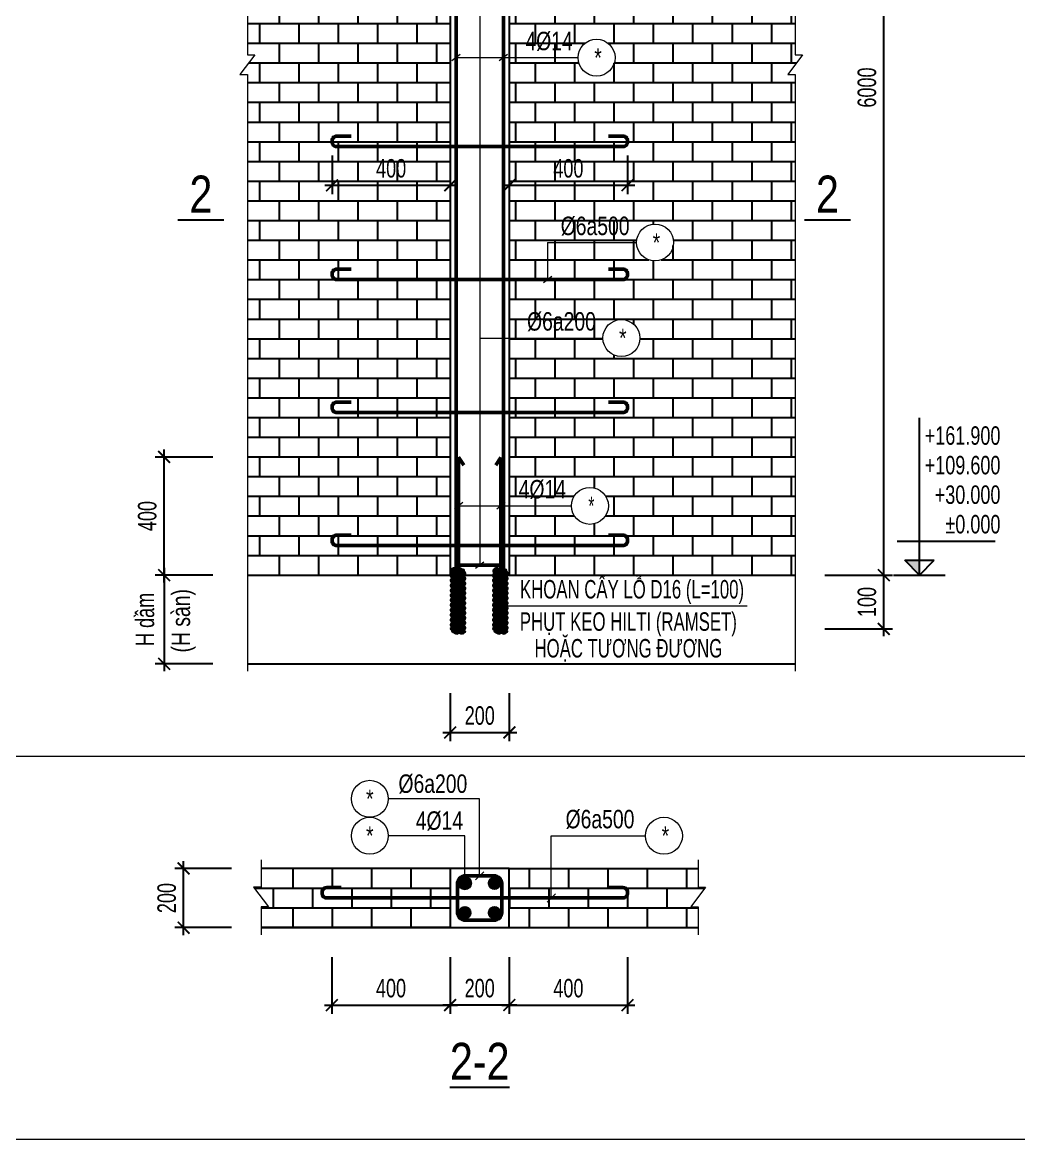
# Model space of a CAD drawing. Header units: millimetres. Extents: x 0 to 84100, y 0 to 158663.
# Drawn here: x 6221 to 9594, y 7555 to 11336 of the extents above; entities that cross this region are included whole.
import ezdxf
from ezdxf.enums import TextEntityAlignment as Align

# ---------------------------------------------------------------- set-up
doc = ezdxf.new("R2010")
doc.units = ezdxf.units.MM
doc.header["$LTSCALE"] = 800
doc.header["$MEASUREMENT"] = 0
doc.layers.get('DEFPOINTS').update_dxf_attribs({"color": 87})
for name, color, linetype in [('CDC.02.DIM', 1, 'Continuous'), ('CDC.03.BORDER', 3, 'Continuous'), ('CDC.06.TEXT', 2, 'Continuous'), ('CDC.10.HATCH', 9, 'Continuous'), ('KCS_STEEL_SNODE', 6, 'Continuous')]:
    doc.layers.add(name, color=color, linetype=linetype)
for name, color, linetype, lineweight in [('CDC.05.STEEL', 4, 'Continuous', 50), ('CDC.11.NOTE', 8, 'Continuous', 18), ('CDC.14.STEELNUM', 9, 'Continuous', 18), ('STEEL_NODE', 6, 'Continuous', 50)]:
    doc.layers.add(name, color=color, linetype=linetype, lineweight=lineweight)
doc.styles.add('KC_BIGTEXT', font='arial.ttf', dxfattribs={"width": 0.7})
doc.styles.add('KC_SMTEXT', font='arial.ttf', dxfattribs={"width": 0.7})
doc.styles.add('KCS_SMTEXT', font='arial.ttf', dxfattribs={"width": 0.7})
doc.dimstyles.new('KCS_DIM25', dxfattribs={"dimtxt": 62.5, "dimasz": 40, "dimexe": 30, "dimexo": 0, "dimgap": 25, "dimtad": 1, "dimdec": 0, "dimzin": 13, "dimdsep": 46, "dimtxsty": 'KCS_SMTEXT', "dimblk": 'ARCHTICK', "dimcen": 0, "dimdle": 25, "dimclrd": 1, "dimclre": 1, "dimclrt": 2, "dimadec": 0, "dimazin": 0, "dimtfac": 1, "dimtdec": 0, "dimtix": 1, "dimtmove": 2, "dimatfit": 3, "dimfxl": 1, "dimtolj": 1, "dimtzin": 13, "dimarcsym": 0})

# ---------------------------------------------------------------- blocks, each defined once
blk = doc.blocks.new('_ArchTick')
at = {"color": 0, "linetype": 'ByBlock', "const_width": 0.15}
blk.add_lwpolyline([(-0.5, -0.5), (0.5, 0.5)], dxfattribs=at)
blk = doc.blocks.new('*D611')
at = {"layer": 'CDC.02.DIM', "color": 1, "lineweight": -2, "ltscale": 0.5, "transparency": 16777216}
for p, q in [((7269.5, 10884.8), (7269.5, 10754.5)), ((7669.5, 10884.8), (7669.5, 10754.5)), ((7244.5, 10784.5), (7694.5, 10784.5))]:
    blk.add_line(p, q, dxfattribs=at)
at = {"layer": 'DEFPOINTS', "color": 0, "ltscale": 0.5, "transparency": 16777216}
for p in [(7269.5, 10884.8), (7669.5, 10884.8), (7669.5, 10784.5)]:
    blk.add_point(p, dxfattribs=at)
at = {"layer": 'CDC.02.DIM', "color": 1, "lineweight": -2, "ltscale": 0.5, "transparency": 16777216, "xscale": 40, "yscale": 40, "zscale": 40, "rotation": 180}
blk.add_blockref('_ArchTick', (7269.5, 10784.5), dxfattribs=at)
at = {"layer": 'CDC.02.DIM', "color": 1, "lineweight": -2, "ltscale": 0.5, "transparency": 16777216, "xscale": 40, "yscale": 40, "zscale": 40}
blk.add_blockref('_ArchTick', (7669.5, 10784.5), dxfattribs=at)
at = {"layer": 'CDC.02.DIM', "color": 2, "ltscale": 0.5, "transparency": 16777216, "insert": (7469.5, 10841.4), "char_height": 62.5, "attachment_point": 5, "style": 'KCS_SMTEXT'}
blk.add_mtext('\\A1;400', dxfattribs=at)
blk = doc.blocks.new('*D612')
at = {"layer": 'CDC.02.DIM', "color": 1, "lineweight": -2, "ltscale": 0.5, "transparency": 16777216}
for p, q in [((7869.5, 10884.8), (7869.5, 10754.5)), ((8269.5, 10884.8), (8269.5, 10754.5)), ((7844.5, 10784.5), (8294.5, 10784.5))]:
    blk.add_line(p, q, dxfattribs=at)
at = {"layer": 'DEFPOINTS', "color": 0, "ltscale": 0.5, "transparency": 16777216}
for p in [(7869.5, 10884.8), (8269.5, 10884.8), (8269.5, 10784.5)]:
    blk.add_point(p, dxfattribs=at)
at = {"layer": 'CDC.02.DIM', "color": 1, "lineweight": -2, "ltscale": 0.5, "transparency": 16777216, "xscale": 40, "yscale": 40, "zscale": 40, "rotation": 180}
blk.add_blockref('_ArchTick', (7869.5, 10784.5), dxfattribs=at)
at = {"layer": 'CDC.02.DIM', "color": 1, "lineweight": -2, "ltscale": 0.5, "transparency": 16777216, "xscale": 40, "yscale": 40, "zscale": 40}
blk.add_blockref('_ArchTick', (8269.5, 10784.5), dxfattribs=at)
at = {"layer": 'CDC.02.DIM', "color": 2, "ltscale": 0.5, "transparency": 16777216, "insert": (8069.5, 10841.4), "char_height": 62.5, "attachment_point": 5, "style": 'KCS_SMTEXT'}
blk.add_mtext('\\A1;400', dxfattribs=at)
blk = doc.blocks.new('*D613')
at = {"layer": 'CDC.02.DIM', "color": 1, "lineweight": -2, "ltscale": 0.5, "transparency": 16777216}
for p, q in [((6701, 9440.2), (6701, 9889.8)), ((6865.7, 9864.8), (6671, 9864.8)), ((6865.7, 9465.2), (6671, 9465.2))]:
    blk.add_line(p, q, dxfattribs=at)
at = {"layer": 'DEFPOINTS', "color": 0, "ltscale": 0.5, "transparency": 16777216}
for p in [(6701, 9864.8), (6865.7, 9864.8), (6865.7, 9465.2)]:
    blk.add_point(p, dxfattribs=at)
at = {"layer": 'CDC.02.DIM', "color": 1, "lineweight": -2, "ltscale": 0.5, "transparency": 16777216, "xscale": 40, "yscale": 40, "zscale": 40}
for p, rotation in [((6701, 9864.8), 90), ((6701, 9465.2), 270)]:
    blk.add_blockref('_ArchTick', p, dxfattribs=dict(at, rotation=rotation))
at = {"layer": 'CDC.02.DIM', "color": 2, "ltscale": 0.5, "transparency": 16777216, "insert": (6644, 9665), "char_height": 62.5, "attachment_point": 5, "rotation": 90, "style": 'KCS_SMTEXT'}
blk.add_mtext('\\A1;400', dxfattribs=at)
blk = doc.blocks.new('*D614')
at = {"layer": 'CDC.02.DIM', "color": 1, "lineweight": -2, "ltscale": 0.5, "transparency": 16777216}
for p, q in [((6865.7, 9465.2), (6671, 9465.2)), ((6701, 9490.2), (6701, 9140.2)), ((6865.7, 9165.2), (6671, 9165.2))]:
    blk.add_line(p, q, dxfattribs=at)
at = {"layer": 'DEFPOINTS', "color": 0, "ltscale": 0.5, "transparency": 16777216}
for p in [(6865.7, 9465.2), (6701, 9165.2), (6865.7, 9165.2)]:
    blk.add_point(p, dxfattribs=at)
at = {"layer": 'CDC.02.DIM', "color": 1, "lineweight": -2, "ltscale": 0.5, "transparency": 16777216, "xscale": 40, "yscale": 40, "zscale": 40}
for p, rotation in [((6701, 9465.2), 90), ((6701, 9165.2), 270)]:
    blk.add_blockref('_ArchTick', p, dxfattribs=dict(at, rotation=rotation))
at = {"layer": 'CDC.02.DIM', "color": 2, "ltscale": 0.5, "transparency": 16777216, "insert": (6636.5, 9315.2), "char_height": 62.5, "attachment_point": 5, "rotation": 90, "style": 'KCS_SMTEXT'}
blk.add_mtext('\\A1;H dầm', dxfattribs=at)
blk = doc.blocks.new('*D616')
at = {"layer": 'CDC.02.DIM', "color": 1, "lineweight": -2, "ltscale": 0.5, "transparency": 16777216}
for p, q in [((7669.5, 9065.2), (7669.5, 8902.7)), ((7869.5, 9065.2), (7869.5, 8902.7)), ((7644.5, 8932.7), (7894.5, 8932.7))]:
    blk.add_line(p, q, dxfattribs=at)
at = {"layer": 'DEFPOINTS', "color": 0, "ltscale": 0.5, "transparency": 16777216}
for p in [(7669.5, 9065.2), (7869.5, 9065.2), (7869.5, 8932.7)]:
    blk.add_point(p, dxfattribs=at)
at = {"layer": 'CDC.02.DIM', "color": 1, "lineweight": -2, "ltscale": 0.5, "transparency": 16777216, "xscale": 40, "yscale": 40, "zscale": 40, "rotation": 180}
blk.add_blockref('_ArchTick', (7669.5, 8932.7), dxfattribs=at)
at = {"layer": 'CDC.02.DIM', "color": 1, "lineweight": -2, "ltscale": 0.5, "transparency": 16777216, "xscale": 40, "yscale": 40, "zscale": 40}
blk.add_blockref('_ArchTick', (7869.5, 8932.7), dxfattribs=at)
at = {"layer": 'CDC.02.DIM', "color": 2, "ltscale": 0.5, "transparency": 16777216, "insert": (7769.5, 8989.6), "char_height": 62.5, "attachment_point": 5, "style": 'KCS_SMTEXT'}
blk.add_mtext('\\A1;200', dxfattribs=at)
blk = doc.blocks.new('COS_CD')
at = {"layer": 'CDC.10.HATCH'}
blk.add_hatch(color=256, dxfattribs=at).paths.add_polyline_path([(37.5, 50), (87.5, 0), (87.5, 50)])
at = {"layer": 'CDC.02.DIM'}
for p, q in [((37.5, 50), (137.5, 50)), ((87.5, 0), (37.5, 50)), ((87.5, 0), (87.5, 50)), ((87.5, 0), (137.5, 50)), ((0, 0), (175, 0))]:
    blk.add_line(p, q, dxfattribs=at)
blk = doc.blocks.new('*D617')
at = {"layer": 'CDC.02.DIM', "color": 1, "lineweight": -2, "ltscale": 0.5, "transparency": 16777216}
for p, q in [((8937.1, 9465.2), (9167.1, 9465.2)), ((9137.1, 9258.2), (9137.1, 9490.2)), ((8937.1, 9283.2), (9167.1, 9283.2))]:
    blk.add_line(p, q, dxfattribs=at)
at = {"layer": 'DEFPOINTS', "color": 0, "ltscale": 0.5, "transparency": 16777216}
for p in [(8937.1, 9465.2), (9137.1, 9465.2), (8937.1, 9283.2)]:
    blk.add_point(p, dxfattribs=at)
at = {"layer": 'CDC.02.DIM', "color": 1, "lineweight": -2, "ltscale": 0.5, "transparency": 16777216, "xscale": 40, "yscale": 40, "zscale": 40}
for p, rotation in [((9137.1, 9465.2), 90), ((9137.1, 9283.2), 270)]:
    blk.add_blockref('_ArchTick', p, dxfattribs=dict(at, rotation=rotation))
at = {"layer": 'CDC.02.DIM', "color": 2, "ltscale": 0.5, "transparency": 16777216, "insert": (9080.2, 9374.2), "char_height": 62.5, "attachment_point": 5, "rotation": 90, "style": 'KCS_SMTEXT'}
blk.add_mtext('\\A1;{\\C7;100}', dxfattribs=at)
blk = doc.blocks.new('KC_SNODE')
at = {"layer": 'STEEL_NODE'}
blk.add_hatch(color=256, dxfattribs=at).paths.add_polyline_path([(12.5, 0, 1), (-12.5, 0, 1)])
blk.add_circle((0, 0), 12.5, dxfattribs=at)
blk = doc.blocks.new('KC_SNODE_2')
at = {"layer": 'STEEL_NODE'}
blk.add_circle((0, 0), 12.5, dxfattribs=at)
blk = doc.blocks.new('*D618')
at = {"layer": 'CDC.02.DIM', "color": 1, "lineweight": -2, "ltscale": 0.5, "transparency": 16777216}
for p, q in [((7268.8, 8172.5), (7268.8, 7980.1)), ((7669.1, 8172.5), (7669.1, 7980.1)), ((7243.8, 8010.1), (7694.1, 8010.1))]:
    blk.add_line(p, q, dxfattribs=at)
at = {"layer": 'DEFPOINTS', "color": 0, "ltscale": 0.5, "transparency": 16777216}
for p in [(7268.8, 8172.5), (7669.1, 8172.5), (7669.1, 8010.1)]:
    blk.add_point(p, dxfattribs=at)
at = {"layer": 'CDC.02.DIM', "color": 1, "lineweight": -2, "ltscale": 0.5, "transparency": 16777216, "xscale": 40, "yscale": 40, "zscale": 40, "rotation": 180}
blk.add_blockref('_ArchTick', (7268.8, 8010.1), dxfattribs=at)
at = {"layer": 'CDC.02.DIM', "color": 1, "lineweight": -2, "ltscale": 0.5, "transparency": 16777216, "xscale": 40, "yscale": 40, "zscale": 40}
blk.add_blockref('_ArchTick', (7669.1, 8010.1), dxfattribs=at)
at = {"layer": 'CDC.02.DIM', "color": 2, "ltscale": 0.5, "transparency": 16777216, "insert": (7469, 8067.1), "char_height": 62.5, "attachment_point": 5, "style": 'KCS_SMTEXT'}
blk.add_mtext('\\A1;400', dxfattribs=at)
blk = doc.blocks.new('*D619')
at = {"layer": 'CDC.02.DIM', "color": 1, "lineweight": -2, "ltscale": 0.5, "transparency": 16777216}
for p, q in [((7669.1, 8172.5), (7669.1, 7980.1)), ((7869.5, 8172.5), (7869.5, 7980.1)), ((7894.5, 8010.1), (7644.1, 8010.1))]:
    blk.add_line(p, q, dxfattribs=at)
at = {"layer": 'DEFPOINTS', "color": 0, "ltscale": 0.5, "transparency": 16777216}
for p in [(7669.1, 8172.5), (7869.5, 8172.5), (7669.1, 8010.1)]:
    blk.add_point(p, dxfattribs=at)
at = {"layer": 'CDC.02.DIM', "color": 1, "lineweight": -2, "ltscale": 0.5, "transparency": 16777216, "xscale": 40, "yscale": 40, "zscale": 40}
for p, rotation in [((7669.1, 8010.1), 180.0000222781561), ((7869.5, 8010.1), 2.227815611988149e-05)]:
    blk.add_blockref('_ArchTick', p, dxfattribs=dict(at, rotation=rotation))
at = {"layer": 'CDC.02.DIM', "color": 2, "ltscale": 0.5, "transparency": 16777216, "insert": (7769.3, 8067.1), "char_height": 62.5, "attachment_point": 5, "rotation": 0, "style": 'KCS_SMTEXT'}
blk.add_mtext('\\A1;200', dxfattribs=at)
blk = doc.blocks.new('*D620')
at = {"layer": 'CDC.02.DIM', "color": 1, "lineweight": -2, "ltscale": 0.5, "transparency": 16777216}
for p, q in [((7869.5, 8172.5), (7869.5, 7980.1)), ((8269.8, 8172.5), (8269.8, 7980.1)), ((7844.5, 8010.1), (8294.8, 8010.1))]:
    blk.add_line(p, q, dxfattribs=at)
at = {"layer": 'DEFPOINTS', "color": 0, "ltscale": 0.5, "transparency": 16777216}
for p in [(7869.5, 8172.5), (8269.8, 8172.5), (8269.8, 8010.1)]:
    blk.add_point(p, dxfattribs=at)
at = {"layer": 'CDC.02.DIM', "color": 1, "lineweight": -2, "ltscale": 0.5, "transparency": 16777216, "xscale": 40, "yscale": 40, "zscale": 40, "rotation": 180}
blk.add_blockref('_ArchTick', (7869.5, 8010.1), dxfattribs=at)
at = {"layer": 'CDC.02.DIM', "color": 1, "lineweight": -2, "ltscale": 0.5, "transparency": 16777216, "xscale": 40, "yscale": 40, "zscale": 40}
blk.add_blockref('_ArchTick', (8269.8, 8010.1), dxfattribs=at)
at = {"layer": 'CDC.02.DIM', "color": 2, "ltscale": 0.5, "transparency": 16777216, "insert": (8069.6, 8067.1), "char_height": 62.5, "attachment_point": 5, "style": 'KCS_SMTEXT'}
blk.add_mtext('\\A1;400', dxfattribs=at)
blk = doc.blocks.new('*D621')
at = {"layer": 'CDC.02.DIM', "color": 1, "lineweight": -2, "ltscale": 0.5, "transparency": 16777216}
for p, q in [((6929.1, 8472.5), (6736.8, 8472.5)), ((6766.8, 8247.2), (6766.8, 8497.5)), ((6929.1, 8272.2), (6736.8, 8272.2))]:
    blk.add_line(p, q, dxfattribs=at)
at = {"layer": 'DEFPOINTS', "color": 0, "ltscale": 0.5, "transparency": 16777216}
for p in [(6766.8, 8472.5), (6929.1, 8472.5), (6929.1, 8272.2)]:
    blk.add_point(p, dxfattribs=at)
at = {"layer": 'CDC.02.DIM', "color": 1, "lineweight": -2, "ltscale": 0.5, "transparency": 16777216, "xscale": 40, "yscale": 40, "zscale": 40}
for p, rotation in [((6766.8, 8472.5), 90), ((6766.8, 8272.2), 270)]:
    blk.add_blockref('_ArchTick', p, dxfattribs=dict(at, rotation=rotation))
at = {"layer": 'CDC.02.DIM', "color": 2, "ltscale": 0.5, "transparency": 16777216, "insert": (6709.9, 8372.3), "char_height": 62.5, "attachment_point": 5, "rotation": 90, "style": 'KCS_SMTEXT'}
blk.add_mtext('\\A1;200', dxfattribs=at)
blk = doc.blocks.new('*D624')
at = {"layer": 'CDC.02.DIM', "color": 1, "lineweight": -2, "ltscale": 0.5, "transparency": 16777216}
for p, q in [((9137.1, 9440.2), (9137.1, 12790.2)), ((8937.1, 12765.2), (9167.1, 12765.2)), ((8937.1, 9465.2), (9167.1, 9465.2))]:
    blk.add_line(p, q, dxfattribs=at)
at = {"layer": 'DEFPOINTS', "color": 0, "ltscale": 0.5, "transparency": 16777216}
for p in [(8937.1, 12765.2), (9137.1, 12765.2), (8937.1, 9465.2)]:
    blk.add_point(p, dxfattribs=at)
at = {"layer": 'CDC.02.DIM', "color": 1, "lineweight": -2, "ltscale": 0.5, "transparency": 16777216, "xscale": 40, "yscale": 40, "zscale": 40}
for p, rotation in [((9137.1, 12765.2), 90), ((9137.1, 9465.2), 270)]:
    blk.add_blockref('_ArchTick', p, dxfattribs=dict(at, rotation=rotation))
at = {"layer": 'CDC.02.DIM', "color": 2, "ltscale": 0.5, "transparency": 16777216, "insert": (9080.2, 11115.2), "char_height": 62.5, "attachment_point": 5, "rotation": 90, "style": 'KCS_SMTEXT'}
blk.add_mtext('\\A1;{\\C7;6000}', dxfattribs=at)

msp = doc.modelspace()

# ---------------------------------------------------------------- hatches: boundary and pattern name
at = {"layer": 'CDC.10.HATCH'}
h = msp.add_hatch(dxfattribs=at)
h.set_pattern_fill('AR-B816', color=256, scale=8.333333, style=0)
h.set_pattern_definition([(0, (6957.786, 9465.17), (0, 66.6667), []), (90, (6957.786, 9465.17), (-66.6667, 66.6667), [66.6667, -66.6667])])
h.paths.add_polyline_path([(7669.5, 11815.2), (7284.5, 11815.2, -0.466274), (7269.7, 11832.8, -0.043633), (7269.5, 11835.4), (7269.5, 11830.2, 0.414214), (7284.5, 11815.2), (7669.5, 11815.2), (7669.5, 12265.2), (7284.5, 12265.2, -0.466274), (7269.7, 12282.8, -0.043633), (7269.5, 12285.4), (7269.5, 12280.2, 0.414214), (7284.5, 12265.2), (7669.5, 12265.2), (7669.5, 12465.2), (6982.8, 12465.2), (6982.8, 11226.3), (7007.8, 11226.3), (6957.8, 11159.7), (6982.8, 11159.7), (6982.8, 9465.2), (7669.5, 9465.2), (7669.5, 9565.2), (7284.5, 9565.2, -0.466274), (7269.7, 9582.8, -0.043633), (7269.5, 9585.4), (7269.5, 9580.2, 0.414214), (7284.5, 9565.2), (7669.5, 9565.2), (7669.5, 10015.2), (7284.5, 10015.2, -0.466274), (7269.7, 10032.8, -0.043633), (7269.5, 10035.4), (7269.5, 10030.2, 0.414214), (7284.5, 10015.2), (7669.5, 10015.2), (7669.5, 10465.2), (7284.5, 10465.2, -0.466274), (7269.7, 10482.8, -0.043633), (7269.5, 10485.4), (7269.5, 10480.2, 0.414214), (7284.5, 10465.2), (7669.5, 10465.2), (7669.5, 11040.5), (7284.5, 11040.5, -0.466274), (7269.7, 11058.1, -0.043633), (7269.5, 11060.7), (7269.5, 11055.5, 0.414214), (7284.5, 11040.5), (7669.5, 11040.5), (7669.5, 11365.2), (7284.5, 11365.2, -0.466274), (7269.7, 11382.8, -0.043633), (7269.5, 11385.4), (7269.5, 11380.2, 0.414214), (7284.5, 11365.2), (7669.5, 11365.2)])
h.paths.add_polyline_path([(8837.1, 12465.2), (7869.5, 12465.2), (7869.5, 12361.9), (8079.9, 12361.9, -1), (8204.9, 12361.9, -1), (8079.9, 12361.9), (7869.5, 12361.9), (7869.5, 12265.2), (8254.5, 12265.2, 0.466274), (8269.2, 12282.8, 0.466274), (8254.5, 12300.4, -0.414214), (8269.5, 12285.4), (8269.5, 12280.2, -0.414214), (8254.5, 12265.2), (7869.5, 12265.2), (7869.5, 11815.2), (8254.5, 11815.2, 0.466274), (8269.2, 11832.8, 0.043633), (8269.5, 11835.4), (8269.5, 11830.2, -0.414214), (8254.5, 11815.2), (7869.5, 11815.2), (7869.5, 11365.2), (8254.5, 11365.2, 0.466274), (8269.2, 11382.8, 0.043633), (8269.5, 11385.4), (8269.5, 11380.2, -0.414214), (8254.5, 11365.2), (7869.5, 11365.2), (7869.5, 11216.3), (8102.5, 11216.3, -1), (8227.5, 11216.3, -1), (8102.5, 11216.3), (7869.5, 11216.3), (7869.5, 11040.5), (8254.5, 11040.5, 0.466274), (8269.2, 11058.1, 0.466274), (8254.5, 11075.7, -0.414214), (8269.5, 11060.7), (8269.5, 11055.5, -0.414214), (8254.5, 11040.5), (7869.5, 11040.5), (7869.5, 10465.2), (7999, 10465.2), (7999, 10590.7), (8300.3, 10590.7, -1), (8425.3, 10590.7, -1), (8300.3, 10590.7), (7999, 10590.7), (7999, 10465.2), (8254.5, 10465.2, 0.466274), (8269.2, 10482.8, 0.043633), (8269.5, 10485.4), (8269.5, 10480.2, -0.414214), (8254.5, 10465.2), (7869.5, 10465.2), (7869.5, 10267.5), (8186.4, 10267.5, -1), (8311.4, 10267.5, -1), (8186.4, 10267.5), (7869.5, 10267.5), (7869.5, 10015.2), (8254.5, 10015.2, 0.466274), (8269.2, 10032.8, 0.043633), (8269.5, 10035.4), (8269.5, 10030.2, -0.414214), (8254.5, 10015.2), (7869.5, 10015.2), (7869.5, 9699.4), (8079.9, 9699.4, -1), (8204.9, 9699.4, -1), (8079.9, 9699.4), (7869.5, 9699.4), (7869.5, 9565.2), (8254.5, 9565.2, 0.466274), (8269.2, 9582.8, 0.043633), (8269.5, 9585.4), (8269.5, 9580.2, -0.414214), (8254.5, 9565.2), (7869.5, 9565.2), (7869.5, 9465.2), (8837.1, 9465.2), (8837.1, 11159.7), (8812.1, 11159.7), (8862.1, 11226.3), (8837.1, 11226.3)])
h.paths.add_polyline_path([(7404.7, 10944.6), (7534.2, 10944.6), (7534.2, 10849.5), (7404.7, 10849.5)], flags=24)
h.paths.add_polyline_path([(8004.7, 10944.6), (8134.2, 10944.6), (8134.2, 10849.5), (8004.7, 10849.5)], flags=24)
h.paths.add_polyline_path([(7884.4, 12367.7), (8078.2, 12367.7), (8078.2, 12468.7), (7884.4, 12468.7)], flags=9)
h.paths.add_polyline_path([(7884.4, 9705.2), (8078.2, 9705.2), (8078.2, 9806.2), (7884.4, 9806.2)], flags=24)
h.paths.add_polyline_path([(7893.7, 10253.4), (8198.4, 10253.4), (8198.4, 10378.2), (7893.7, 10378.2)], flags=24)
h.paths.add_polyline_path([(8007.6, 10576.7), (8312.3, 10576.7), (8312.3, 10701.4), (8007.6, 10701.4)], flags=24)
h.paths.add_polyline_path([(7907.2, 11222.1), (8101, 11222.1), (8101, 11323), (7907.2, 11323)], flags=24)
h = msp.add_hatch(dxfattribs=at)
h.set_pattern_fill('ANSI31', color=256, scale=33.333333)
h.set_pattern_definition([(45, (-85627.425, 48026.5943), (-2.94627825, 2.94627825), [])])
h.paths.add_polyline_path([(7670.8, 9465.2, 0.290332), (7674.9, 9455.1, 0.520567), (7674.9, 9438.4, 0.520567), (7674.9, 9421.8, 0.520567), (7674.9, 9405.1, 0.520567), (7674.9, 9388.4, 0.520567), (7674.9, 9371.8, 0.520567), (7674.9, 9355.1, 0.520567), (7674.9, 9338.4, 0.520567), (7674.9, 9321.8, 0.520567), (7674.9, 9305.1, 0.520567), (7674.9, 9288.4, 0.892476), (7674.9, 9278.7, 0.520567), (7682.8, 9269.9, 0.520567), (7699.5, 9269.9, 0.520567), (7716.1, 9269.9, 0.928119), (7717.1, 9278.7, 0.520567), (7717.1, 9295.4, 0.520567), (7717.1, 9312, 0.520567), (7717.1, 9328.7, 0.520567), (7717.1, 9345.4, 0.520567), (7717.1, 9362, 0.520567), (7717.1, 9378.7, 0.520567), (7717.1, 9395.4, 0.520567), (7717.1, 9412, 0.520567), (7717.1, 9428.7, 0.520567), (7717.1, 9445.4, 0.520567), (7717.1, 9462, 0.106023), (7720, 9465.2)])
h.paths.add_polyline_path([(7689.5, 9488.8, 0.42631), (7674.9, 9486.6, 0.520567), (7674.9, 9471.8, 0.200007), (7670.8, 9465.2), (7689.5, 9465.2)])
h.paths.add_polyline_path([(7697.8, 9490.7, 0.189736), (7691.6, 9486.6, 0.077138), (7689.5, 9488.8), (7689.5, 9465.2), (7697.8, 9465.2)])
h.paths.add_polyline_path([(7717.1, 9478.7, 0.520567), (7708.3, 9486.6, 0.301092), (7697.8, 9490.7), (7697.8, 9465.2), (7720, 9465.2, 0.392861)])
h = msp.add_hatch(dxfattribs=at)
h.set_pattern_fill('ANSI31', color=256, scale=33.333333)
h.set_pattern_definition([(45, (-85484.1734, 48026.5943), (-2.94627825, 2.94627825), [])])
h.paths.add_polyline_path([(7814, 9465.2, 0.290332), (7818.2, 9455.1, 0.520567), (7818.2, 9438.4, 0.520567), (7818.2, 9421.8, 0.520567), (7818.2, 9405.1, 0.520567), (7818.2, 9388.4, 0.520567), (7818.2, 9371.8, 0.520567), (7818.2, 9355.1, 0.520567), (7818.2, 9338.4, 0.520567), (7818.2, 9321.8, 0.520567), (7818.2, 9305.1, 0.520567), (7818.2, 9288.4, 0.892476), (7818.2, 9278.7, 0.520567), (7826.1, 9269.9, 0.520567), (7842.7, 9269.9, 0.520567), (7859.4, 9269.9, 0.928119), (7860.3, 9278.7, 0.520567), (7860.3, 9295.4, 0.520567), (7860.3, 9312, 0.520567), (7860.3, 9328.7, 0.520567), (7860.3, 9345.4, 0.520567), (7860.3, 9362, 0.520567), (7860.3, 9378.7, 0.520567), (7860.3, 9395.4, 0.520567), (7860.3, 9412, 0.520567), (7860.3, 9428.7, 0.520567), (7860.3, 9445.4, 0.520567), (7860.3, 9462, 0.106023), (7863.2, 9465.2)])
h.paths.add_polyline_path([(7832.7, 9488.8, 0.42631), (7818.2, 9486.6, 0.520567), (7818.2, 9471.8, 0.200007), (7814, 9465.2), (7832.7, 9465.2)])
h.paths.add_polyline_path([(7841.1, 9490.7, 0.189736), (7834.9, 9486.6, 0.077138), (7832.7, 9488.8), (7832.7, 9465.2), (7841.1, 9465.2)])
h.paths.add_polyline_path([(7860.3, 9478.7, 0.520567), (7851.5, 9486.6, 0.301092), (7841.1, 9490.7), (7841.1, 9465.2), (7863.2, 9465.2, 0.392861)])
h = msp.add_hatch(dxfattribs=at)
h.set_pattern_fill('AR-B816', color=256, scale=8.333333, style=0)
h.set_pattern_definition([(0, (7004.14, 8272.485), (0, 66.6667), []), (90, (7004.14, 8272.485), (-66.6667, 66.6667), [66.6667, -66.6667])])
h.paths.add_polyline_path([(7669.1, 8472.5), (7029.1, 8472.5), (7029.1, 8409.1), (7004.1, 8409.1), (7054.1, 8342.4), (7029.1, 8342.4), (7029.1, 8272.5), (7669.1, 8272.5)])
h.paths.add_polyline_path([(8011.4, 8472.5), (7869.1, 8472.5), (7869.1, 8372.5), (8011.4, 8372.5)])
h.paths.add_polyline_path([(8509.1, 8472.5), (8011.4, 8472.5), (8011.4, 8372.5), (7869.1, 8372.5), (7869.1, 8272.5), (8509.1, 8272.5), (8509.1, 8342.4), (8484.1, 8342.4), (8534.1, 8409.1), (8509.1, 8409.1)])

# ---------------------------------------------------------------- linework, layer by layer
at = {"layer": 'CDC.02.DIM'}
for p, q in [((9257.9, 9465.2), (9257.9, 9997.2)), ((9182.9, 9580.2), (9514.4, 9580.2))]:
    msp.add_line(p, q, dxfattribs=at)
at = {"layer": 'CDC.03.BORDER'}
for p, q in [((7669.5, 12465.2), (7669.5, 9465.2)), ((7869.5, 12465.2), (7869.5, 9465.2)), ((6982.8, 9465.2), (8837.1, 9465.2)), ((6982.8, 9165.2), (8837.1, 9165.2))]:
    msp.add_line(p, q, dxfattribs=at)
at = {"layer": 'CDC.03.BORDER', "linetype": 'Continuous', "ltscale": 0.03}
for points in [[(7669.1, 8472.5), (7029.1, 8472.5)], [(7869.1, 8472.5), (8509.1, 8472.5)], [(7669.1, 8272.5), (7029.1, 8272.5)], [(7869.1, 8272.5), (8509.1, 8272.5)]]:
    msp.add_lwpolyline(points, dxfattribs=at)
msp.add_lwpolyline([(7669.1, 8272.5), (7869.1, 8272.5), (7869.1, 8472.5), (7669.1, 8472.5)], close=True, dxfattribs=at)
at = {"layer": 'CDC.05.STEEL'}
for p, q in [((7697.8, 9283.2), (7697.8, 9864.8)), ((7697.8, 9864.8), (7715.8, 9836.7)), ((7841.1, 9863.2), (7824.2, 9836.7)), ((7841.1, 9283.2), (7841.1, 9863.2))]:
    msp.add_line(p, q, dxfattribs=at)
at = {"layer": 'CDC.05.STEEL', "color": 4}
msp.add_line((7689.5, 9498.5), (7849.5, 9498.5), dxfattribs=at)
at = {"layer": 'CDC.05.STEEL'}
for points in [[(7689.5, 12465.2), (7689.5, 9465.2)], [(7849.5, 12465.2), (7849.5, 9465.2)]]:
    msp.add_lwpolyline(points, dxfattribs=at)
for points in [[(7333.8, 10950.4), (7284.5, 10950.4, 0.414214), (7269.5, 10935.4), (7269.5, 10930.2, 0.414214), (7284.5, 10915.2), (8254.5, 10915.2, 0.414214), (8269.5, 10930.2), (8269.5, 10935.4, 0.414214), (8254.5, 10950.4), (8205.1, 10950.4)], [(7333.8, 10500.4), (7284.5, 10500.4, 0.414214), (7269.5, 10485.4), (7269.5, 10480.2, 0.414214), (7284.5, 10465.2), (8254.5, 10465.2, 0.414214), (8269.5, 10480.2), (8269.5, 10485.4, 0.414214), (8254.5, 10500.4), (8205.1, 10500.4)], [(7333.8, 10050.4), (7284.5, 10050.4, 0.414214), (7269.5, 10035.4), (7269.5, 10030.2, 0.414214), (7284.5, 10015.2), (8254.5, 10015.2, 0.414214), (8269.5, 10030.2), (8269.5, 10035.4, 0.414214), (8254.5, 10050.4), (8205.1, 10050.4)], [(7333.8, 9600.4), (7284.5, 9600.4, 0.414214), (7269.5, 9585.4), (7269.5, 9580.2, 0.414214), (7284.5, 9565.2), (8254.5, 9565.2, 0.414214), (8269.5, 9580.2), (8269.5, 9585.4, 0.414214), (8254.5, 9600.4), (8205.1, 9600.4)], [(7300.4, 8407.7), (7251, 8407.7, 0.414214), (7236, 8392.7), (7236, 8387.5, 0.414214), (7251, 8372.5), (8254.5, 8372.5, 0.414214), (8269.5, 8387.5), (8269.5, 8392.7, 0.414214), (8254.5, 8407.7), (8205.1, 8407.7)]]:
    msp.add_lwpolyline(points, format="xyb", dxfattribs=at)
msp.add_lwpolyline([(7719.1, 8297.5), (7819.1, 8297.5, 0.414214), (7844.1, 8322.5), (7844.1, 8422.5, 0.414214), (7819.1, 8447.5), (7719.1, 8447.5, 0.414214), (7694.1, 8422.5), (7694.1, 8322.5, 0.414214)], format="xyb", close=True, dxfattribs=at)
at = {"layer": 'CDC.11.NOTE'}
for p, q in [((7769.5, 12431.8), (7769.5, 9498.5)), ((7689.5, 11216.3), (8102.5, 11216.3)), ((7999, 10590.7), (8300.3, 10590.7)), ((7999, 10590.7), (7999, 10465)), ((7769.5, 10267.5), (8186.4, 10267.5)), ((7697.8, 9699.4), (8079.9, 9699.4)), ((7862.8, 9361), (8674.6, 9361))]:
    msp.add_line(p, q, dxfattribs=at)
at = {"layer": 'CDC.11.NOTE', "color": 3}
for p, q in [((7703.3, 11227.1), (7675.2, 11205.2)), ((7863.3, 11227.1), (7835.2, 11205.2)), ((8012.9, 10476), (7984.8, 10454.1)), ((7711.9, 9710.4), (7683.8, 9688.5)), ((7855.1, 9710.4), (7827, 9688.5)), ((7783.5, 9509.4), (7755.4, 9487.6)), ((7755.1, 8433.4), (7783.2, 8461.5)), ((7997.3, 8358.4), (8025.4, 8386.5))]:
    msp.add_line(p, q, dxfattribs=at)
at = {"layer": 'CDC.11.NOTE', "color": 2}
msp.add_line((16923, 7554.7), (2323, 7554.7), dxfattribs=at)
at = {"layer": 'CDC.11.NOTE'}
for points in [[(6982.8, 12790.2), (6982.8, 11226.3), (7007.8, 11226.3), (6957.8, 11159.7), (6982.8, 11159.7), (6982.8, 9140.2)], [(8837.1, 12790.2), (8837.1, 11226.3), (8862.1, 11226.3), (8812.1, 11159.7), (8837.1, 11159.7), (8837.1, 9140.2)], [(7769.1, 8447.5), (7769.1, 8708.2), (7459.8, 8708.2)], [(7719.1, 8444.8), (7719.1, 8583.2), (7459.8, 8583.2)], [(8011.4, 8372.5), (8011.4, 8583.2), (8330.5, 8583.2)], [(7029.1, 8501.8), (7029.1, 8409.1), (7004.1, 8409.1), (7054.1, 8342.4), (7029.1, 8342.4), (7029.1, 8247.5)], [(8509.1, 8501.8), (8509.1, 8409.1), (8534.1, 8409.1), (8484.1, 8342.4), (8509.1, 8342.4), (8509.1, 8247.5)]]:
    msp.add_lwpolyline(points, dxfattribs=at)
for points in [[(7674.9, 9486.6, -0.520567), (7691.6, 9486.6, -0.520567), (7708.3, 9486.6, -0.520567), (7717.1, 9478.7, -0.520567), (7717.1, 9462, -0.520567), (7717.1, 9445.4, -0.520567), (7717.1, 9428.7, -0.520567), (7717.1, 9412, -0.520567), (7717.1, 9395.4, -0.520567), (7717.1, 9378.7, -0.520567), (7717.1, 9362, -0.520567), (7717.1, 9345.4, -0.520567), (7717.1, 9328.7, -0.520567), (7717.1, 9312, -0.520567), (7717.1, 9295.4, -0.520567), (7717.1, 9278.7, -0.928119), (7716.1, 9269.9, -0.520567), (7699.5, 9269.9, -0.520567), (7682.8, 9269.9, -0.520567), (7674.9, 9278.7, -0.892476), (7674.9, 9288.4, -0.520567), (7674.9, 9305.1, -0.520567), (7674.9, 9321.8, -0.520567), (7674.9, 9338.4, -0.520567), (7674.9, 9355.1, -0.520567), (7674.9, 9371.8, -0.520567), (7674.9, 9388.4, -0.520567), (7674.9, 9405.1, -0.520567), (7674.9, 9421.8, -0.520567), (7674.9, 9438.4, -0.520567), (7674.9, 9455.1, -0.520567), (7674.9, 9471.8, -0.520567)], [(7818.2, 9486.6, -0.520567), (7834.9, 9486.6, -0.520567), (7851.5, 9486.6, -0.520567), (7860.3, 9478.7, -0.520567), (7860.3, 9462, -0.520567), (7860.3, 9445.4, -0.520567), (7860.3, 9428.7, -0.520567), (7860.3, 9412, -0.520567), (7860.3, 9395.4, -0.520567), (7860.3, 9378.7, -0.520567), (7860.3, 9362, -0.520567), (7860.3, 9345.4, -0.520567), (7860.3, 9328.7, -0.520567), (7860.3, 9312, -0.520567), (7860.3, 9295.4, -0.520567), (7860.3, 9278.7, -0.928119), (7859.4, 9269.9, -0.520567), (7842.7, 9269.9, -0.520567), (7826.1, 9269.9, -0.520567), (7818.2, 9278.7, -0.892476), (7818.2, 9288.4, -0.520567), (7818.2, 9305.1, -0.520567), (7818.2, 9321.8, -0.520567), (7818.2, 9338.4, -0.520567), (7818.2, 9355.1, -0.520567), (7818.2, 9371.8, -0.520567), (7818.2, 9388.4, -0.520567), (7818.2, 9405.1, -0.520567), (7818.2, 9421.8, -0.520567), (7818.2, 9438.4, -0.520567), (7818.2, 9455.1, -0.520567), (7818.2, 9471.8, -0.520567)]]:
    msp.add_lwpolyline(points, format="xyb", close=True, dxfattribs=at)
at = {"layer": 'CDC.11.NOTE', "color": 2}
msp.add_lwpolyline([(2323, 8852.2), (16923, 8852.2)], dxfattribs=at)
at = {"layer": 'CDC.11.NOTE'}
msp.add_circle((7719.1, 8422.5), 22.3, dxfattribs=at)
at = {"layer": 'CDC.14.STEELNUM'}
for centre in [(8165, 11216.3), (8362.8, 10590.7), (8248.9, 10267.5), (8142.4, 9699.4), (7397.3, 8708.2), (7397.3, 8583.2), (8393, 8583.2)]:
    msp.add_circle(centre, 62.5, dxfattribs=at)

# ---------------------------------------------------------------- block references
at = {"layer": 'CDC.02.DIM'}
msp.add_blockref('COS_CD', (9170.4, 9465.2), dxfattribs=at)
at = {"layer": 'KCS_STEEL_SNODE', "yscale": 1.333333333488554}
for p, xscale, zscale, rotation in [((7719.1, 8422.5), -1.333333333488554, 1.333333333333333, 90), ((7819.1, 8422.5), 1.333333333488554, 1.333333333488554, 270), ((7719.1, 8322.5), 1.333333333488554, 1.333333333488554, 90), ((7819.1, 8322.5), -1.333333333488554, 1.333333333333333, 270)]:
    msp.add_blockref('KC_SNODE_2', p, dxfattribs=dict(at, xscale=xscale, zscale=zscale, rotation=rotation))
at = {"layer": 'STEEL_NODE', "yscale": 1.333333333488554}
for p, xscale, zscale, rotation in [((7719.1, 8422.5), 1.333333333488554, 1.333333333488554, 90), ((7819.1, 8422.5), -1.333333333488554, 1.333333333333333, 270), ((7719.1, 8322.5), -1.333333333488554, 1.333333333333333, 90), ((7819.1, 8322.5), 1.333333333488554, 1.333333333488554, 270)]:
    msp.add_blockref('KC_SNODE', p, dxfattribs=dict(at, xscale=xscale, zscale=zscale, rotation=rotation))

# ---------------------------------------------------------------- texts
at = {"layer": 'CDC.06.TEXT', "style": 'KC_SMTEXT'}
for s, width, p in [('4%%C14', 0.75, (8004.1, 11241.4)), ('%%C6a500', 0.75, (8160, 10615.8)), ('%%C6a200', 0.75, (8046.1, 10292.6)), ('4%%C14', 0.75, (7981.3, 9724.6)), ('KHOAN CẤY LỖ D16 (L=100)', 0.65, (8285, 9386.1)), ('PHỤT KEO HILTI (RAMSET)', 0.65, (8272.6, 9276.7)), ('HOẶC TƯƠNG ĐƯƠNG', 0.65, (8272.6, 9186.4)), ('%%C6a200', 0.75, (7610.8, 8728.2)), ('4%%C14', 0.75, (7632.9, 8603.2)), ('%%C6a500', 0.75, (8176.5, 8608.3))]:
    msp.add_text(s, height=62.5, dxfattribs=dict(at, width=width)).set_placement(p, align=Align.CENTER)
at = {"layer": 'CDC.06.TEXT', "color": 4, "style": 'KC_BIGTEXT', "width": 0.8}
for s, p in [('%%U 2 ', (6825.5, 10755.6)), ('%%U 2 ', (8946.4, 10755.6)), ('%%U2-2', (7769.3, 7820.8, 0))]:
    msp.add_text(s, height=125, dxfattribs=at).set_placement(p, align=Align.MIDDLE)
at = {"layer": 'CDC.06.TEXT', "color": 2, "style": 'KC_SMTEXT', "width": 0.7}
for s, p in [('+161.900', (9532.1, 9906.2)), ('+109.600', (9532.1, 9806.2)), ('+30.000', (9532.1, 9706.2)), ('%%P0.000', (9532.1, 9606.2))]:
    msp.add_text(s, height=62.5, dxfattribs=at).set_placement(p, align=Align.RIGHT)
at = {"layer": 'CDC.06.TEXT', "style": 'KC_SMTEXT', "width": 0.75}
msp.add_text('(H sàn)', height=62.5, rotation=90, dxfattribs=at).set_placement((6788.9, 9310.6), align=Align.CENTER)
at = {"layer": 'CDC.14.STEELNUM', "color": 2, "style": 'KC_SMTEXT'}
for width, p in [(0.75, (8169.8, 11216.3)), (0.75, (8367.6, 10590.7)), (0.75, (8253.7, 10267.5)), (0.6, (8147.3, 9699.4)), (0.75, (7397.3, 8708.2)), (0.75, (7397.3, 8583.2)), (0.75, (8397.9, 8583.2))]:
    msp.add_text('*', height=62.5, dxfattribs=dict(at, width=width)).set_placement(p, align=Align.MIDDLE_CENTER)

# ---------------------------------------------------------------- dimensions: what is measured, and where the dimension line sits
at = {"layer": 'CDC.02.DIM', "ltscale": 0.5}
for base, p1, p2, text, picture, middle in [((9137.1, 12765.2), (8937.1, 9465.2), (8937.1, 12765.2), '{\\C7;6000}', '*D624', (9080.2, 11115.2)), ((6701, 9165.2), (6865.7, 9465.2), (6865.7, 9165.2), 'H dầm', '*D614', (6636.5, 9315.2)), ((9137.1, 9465.2), (8937.1, 9283.2), (8937.1, 9465.2), '{\\C7;100}', '*D617', (9080.2, 9374.2))]:
    dim = msp.add_linear_dim(base=base, p1=p1, p2=p2, angle=90, text=text, dimstyle='KCS_DIM25', dxfattribs=at)
    dim.commit()
    dim.dimension.update_dxf_attribs({"geometry": picture, "text_midpoint": middle})
for base, p1, p2, picture, middle in [((7669.5, 10784.5), (7269.5, 10884.8), (7669.5, 10884.8), '*D611', (7469.5, 10841.4)), ((8269.5, 10784.5), (7869.5, 10884.8), (8269.5, 10884.8), '*D612', (8069.5, 10841.4)), ((7869.5, 8932.7), (7669.5, 9065.2), (7869.5, 9065.2), '*D616', (7769.5, 8989.6))]:
    dim = msp.add_linear_dim(base=base, p1=p1, p2=p2, dimstyle='KCS_DIM25', dxfattribs=at)
    dim.commit()
    dim.dimension.update_dxf_attribs({"geometry": picture, "text_midpoint": middle})
for base, p1, p2, angle, picture, middle in [((6701, 9864.8), (6865.7, 9465.2), (6865.7, 9864.8), 90, '*D613', (6644, 9665)), ((6766.8, 8472.5), (6929.1, 8272.2), (6929.1, 8472.5), 90, '*D621', (6709.9, 8372.3)), ((7669.1, 8010.1), (7268.8, 8172.5), (7669.1, 8172.5), 360, '*D618', (7469, 8067.1)), ((7669.1, 8010.1), (7869.5, 8172.5), (7669.1, 8172.5), 180, '*D619', (7769.3, 8067.1)), ((8269.8, 8010.1), (7869.5, 8172.5), (8269.8, 8172.5), 360, '*D620', (8069.6, 8067.1))]:
    dim = msp.add_linear_dim(base=base, p1=p1, p2=p2, angle=angle, dimstyle='KCS_DIM25', dxfattribs=at)
    dim.commit()
    dim.dimension.update_dxf_attribs({"geometry": picture, "text_midpoint": middle})

doc.saveas('drawing.dxf')
